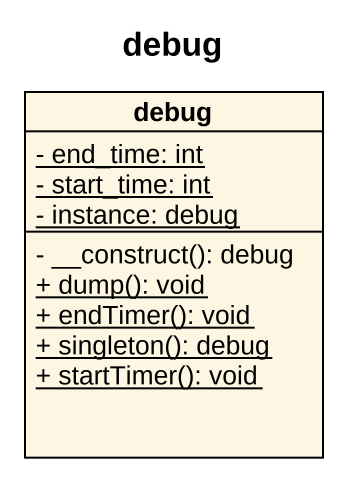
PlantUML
@startuml
title debug
hide circle
hide empty members
skinparam classAttributeIconSize 0
class debug {
  {static} - end_time: int
  {static} - start_time: int
  {static} - instance: debug
  - __construct(): debug
  {static} + dump(): void
  {static} + endTimer(): void
  {static} + singleton(): debug
  {static} + startTimer(): void
}
@enduml
